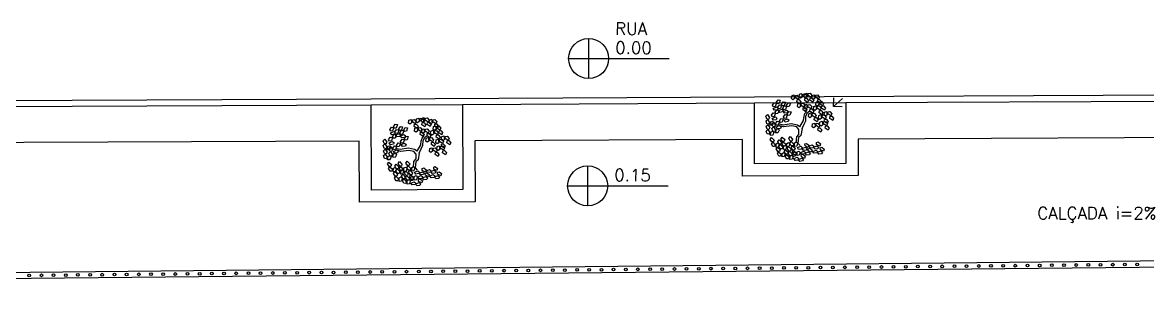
# Model space of a CAD drawing. Header units: millimetres. Extents: x -8 to 5830, y -596 to 3598.
# Drawn here: x 1664.37 to 1682.85, y 2534.99 to 2539.36 of the extents above; entities that cross this region are included whole.
import ezdxf

# ---------------------------------------------------------------- set-up
doc = ezdxf.new("R2010")
doc.units = ezdxf.units.MM
doc.linetypes.add('CONTINU', pattern=[0])
doc.linetypes.add('HIDDEN', pattern=[9.525, 6.35, -3.175])
doc.layers.get('0').update_dxf_attribs({"color": 9})
doc.styles.add('80X50', font='romans.shx')

# ---------------------------------------------------------------- blocks, each defined once
blk = doc.blocks.new('L', base_point=(1.368, 0.591))
at = {"color": 8, "lineweight": -2}
for p, q in [((1.275, 0.567), (1.306, 0.592)), ((1.281, 0.65), (1.312, 0.675)), ((1.294, 0.6), (1.281, 0.65)), ((1.322, 0.591), (1.294, 0.6)), ((1.306, 0.592), (1.336, 0.538)), ((1.312, 0.675), (1.342, 0.621)), ((1.342, 0.621), (1.322, 0.591)), ((1.288, 0.517), (1.275, 0.567)), ((1.317, 0.508), (1.288, 0.517)), ((1.336, 0.538), (1.317, 0.508)), ((1.337, 0.489), (1.356, 0.548)), ((1.376, 0.484), (1.337, 0.489)), ((1.356, 0.548), (1.391, 0.554)), ((1.404, 0.527), (1.376, 0.484)), ((1.391, 0.554), (1.404, 0.527))]:
    blk.add_line(p, q, dxfattribs=at)
blk = doc.blocks.new('Árvore-13')
at = {"color": 8}
for p, q in [((0.405, 0.537), (0.484, 0.659)), ((0.484, 0.659), (0.572, 0.715)), ((0.502, 0.509), (0.633, 0.668)), ((0.572, 0.715), (0.607, 0.819)), ((0.633, 0.668), (0.782, 0.715)), ((-0.795, 0.302), (-0.961, 0.415)), ((-0.795, 0.406), (-0.953, 0.499)), ((-0.357, 0.349), (-0.795, 0.406)), ((-0.366, 0.227), (-0.795, 0.302)), ((-0.129, 0.105), (-0.366, 0.227)), ((-0.068, 0.19), (-0.357, 0.349)), ((-0.068, -0.036), (-0.129, 0.105)), ((0.029, 0.068), (-0.068, 0.19)), ((0.029, 0.068), (0.318, 0.331)), ((0.116, -0.055), (0.283, 0.133)), ((0.283, 0.133), (0.423, 0.284)), ((0.318, 0.331), (0.405, 0.537)), ((0.423, 0.284), (0.502, 0.509)), ((-0.296, -0.392), (-0.418, -0.693)), ((-0.199, -0.449), (-0.313, -0.74)), ((-0.147, -0.299), (-0.296, -0.392)), ((-0.05, -0.383), (-0.199, -0.449)), ((-0.068, -0.036), (-0.147, -0.299)), ((0.116, -0.055), (-0.05, -0.383)), ((-0.313, -0.74), (-0.243, -0.89))]:
    blk.add_line(p, q, dxfattribs=at)
at = {"color": 8, "xscale": 3.048, "yscale": 3.048, "zscale": 3.048}
for p, rotation in [((-0.716, 1.448), 295.0165150851705), ((0.169, 1.448), 190.1248425347958), ((-1.303, 0.884), 347.8021081598379), ((-0.926, 0.959), 295.0165150851705), ((-0.488, 1.26), 295.0165150851705), ((-0.252, 1.138), 295.0165150851705), ((0.353, 0.95), 190.1248425347958), ((0.581, 1.401), 190.1248425347958), ((0.852, 1.344), 190.1248425347958), ((1.211, 1.147), 190.1248425347958), ((-1.443, 0.368), 347.8021081598379), ((-1.128, 0.415), 347.8021081598379), ((-0.848, 0.462), 295.0165150851705), ((-0.348, 0.687), 295.0165150851705), ((0.677, 0.781), 190.1248425347958), ((0.765, 0.274), 190.1248425347958), ((1.124, 0.565), 190.1248425347958), ((1.317, 0.753), 190.1248425347958), ((0.8, -0.299), 190.1248425347958), ((1.203, -0.317), 190.1248425347958), ((1.246, 0.039), 190.1248425347958), ((1.579, 0.114), 190.1248425347958), ((-0.103, -0.899), 66.16076666471405), ((-0.015, -1.19), 66.16076666471405), ((0.502, -1.003), 66.16076666471405), ((0.616, -1.322), 66.16076666471405), ((-0.453, -1.397), 66.16076666471405)]:
    blk.add_blockref('L', p, dxfattribs=dict(at, rotation=rotation))
for p in [(-1.391, -0.308), (-1.049, -0.533), (-0.848, -0.449), (-0.445, -0.543), (-1.233, -0.881), (-0.874, -1.134), (-0.672, -1.021), (-0.453, -1.04)]:
    blk.add_blockref('L', p, dxfattribs=at)
blk = doc.blocks.new('_Open90')
at = {"color": 0, "linetype": 'ByBlock', "lineweight": -2}
for p, q in [((0, 0), (-1, 0)), ((-0.5, 0.5), (0, 0)), ((0, 0), (-0.5, -0.5))]:
    blk.add_line(p, q, dxfattribs=at)

msp = doc.modelspace()

# ---------------------------------------------------------------- linework, layer by layer
at = {"color": 8, "linetype": 'CONTINU', "lineweight": -2}
for p, q in [((1673.667, 2539.096), (1673.667, 2538.438)), ((1673.338, 2538.767), (1674.992, 2538.767)), ((1659.347, 2538.056), (1670.094, 2538.107)), ((1670.094, 2538.107), (1676.39, 2538.136)), ((1671.594, 2538.014), (1676.391, 2538.036)), ((1671.595, 2538.013), (1676.391, 2538.036)), ((1676.39, 2538.136), (1684.858, 2538.176)), ((1677.89, 2538.044), (1684.858, 2538.076)), ((1677.891, 2538.043), (1684.858, 2538.076)), ((1659.348, 2537.956), (1670.095, 2538.007)), ((1673.651, 2537.003), (1673.651, 2536.346)), ((1673.322, 2536.674), (1674.976, 2536.674))]:
    msp.add_line(p, q, dxfattribs=at)
for p, q in [((1732.068, 2535.925), (1647.856, 2535.087)), ((1693.983, 2535.446), (1647.899, 2534.987))]:
    msp.add_line(p, q)
for points in [[(1677.891, 2538.044), (1677.894, 2537.043), (1676.394, 2537.036), (1676.391, 2538.036), (1677.891, 2538.044)], [(1671.595, 2538.014), (1671.6, 2536.613), (1670.1, 2536.606), (1670.095, 2538.007), (1671.595, 2538.014)], [(1693.458, 2537.511), (1693.457, 2536.91), (1691.857, 2536.909), (1691.858, 2537.508), (1686.26, 2537.482), (1686.262, 2536.882), (1684.662, 2536.875), (1684.66, 2537.475), (1678.093, 2537.444), (1678.095, 2536.844), (1676.195, 2536.835), (1676.193, 2537.435), (1671.8, 2537.414), (1671.801, 2536.414), (1669.901, 2536.405), (1669.899, 2537.406), (1657.5, 2537.357), (1657.502, 2536.748), (1655.902, 2536.74), (1655.9, 2537.335), (1652.674, 2537.325), (1652.681, 2536.849)]]:
    msp.add_lwpolyline(points, dxfattribs=at)
for centre in [(1673.667, 2538.767), (1673.651, 2536.674)]:
    msp.add_circle(centre, 0.329, dxfattribs=at)
for centre in [(1666.677, 2535.224), (1666.877, 2535.226), (1667.077, 2535.228), (1667.277, 2535.23), (1667.477, 2535.232), (1667.677, 2535.234), (1667.877, 2535.236), (1668.077, 2535.238), (1668.277, 2535.24), (1668.477, 2535.242), (1668.677, 2535.244), (1668.877, 2535.246), (1669.077, 2535.248), (1669.277, 2535.25), (1669.477, 2535.252), (1669.677, 2535.254), (1669.877, 2535.256), (1670.077, 2535.258), (1670.277, 2535.26), (1670.477, 2535.262), (1670.677, 2535.264), (1670.877, 2535.266), (1671.077, 2535.268), (1671.277, 2535.27), (1671.477, 2535.272), (1671.677, 2535.274), (1671.877, 2535.276), (1672.077, 2535.278), (1672.277, 2535.28), (1672.477, 2535.282), (1672.677, 2535.284), (1672.877, 2535.286), (1673.077, 2535.288), (1673.277, 2535.29), (1673.477, 2535.292), (1673.677, 2535.294), (1673.877, 2535.296), (1674.077, 2535.298), (1674.277, 2535.3), (1674.477, 2535.302), (1674.677, 2535.304), (1674.877, 2535.306), (1675.077, 2535.308), (1675.277, 2535.31), (1675.477, 2535.311), (1675.677, 2535.313), (1675.877, 2535.315), (1676.077, 2535.317), (1676.277, 2535.319), (1676.477, 2535.321), (1676.677, 2535.323), (1676.877, 2535.325), (1677.077, 2535.327), (1677.277, 2535.329), (1677.477, 2535.331), (1677.677, 2535.333), (1677.877, 2535.335), (1678.077, 2535.337), (1678.277, 2535.339), (1678.477, 2535.341), (1678.677, 2535.343), (1678.877, 2535.345), (1679.077, 2535.347), (1679.277, 2535.349), (1679.477, 2535.351), (1679.677, 2535.353), (1679.877, 2535.355), (1680.077, 2535.357), (1680.277, 2535.359), (1680.477, 2535.361), (1680.677, 2535.363), (1680.877, 2535.365), (1681.077, 2535.367), (1681.277, 2535.369), (1681.477, 2535.371), (1681.677, 2535.373), (1681.877, 2535.375), (1682.077, 2535.377), (1682.277, 2535.379), (1682.477, 2535.381), (1682.677, 2535.383), (1664.477, 2535.202), (1664.677, 2535.204), (1664.877, 2535.206), (1665.077, 2535.208), (1665.277, 2535.21), (1665.477, 2535.212), (1665.677, 2535.214), (1665.877, 2535.216), (1666.077, 2535.218), (1666.277, 2535.22), (1666.477, 2535.222)]:
    msp.add_circle(centre, 0.0225)

# ---------------------------------------------------------------- block references
at = {"color": 8, "linetype": 'HIDDEN', "xscale": 0.3107660917594163, "yscale": 0.3107660917594163, "zscale": 0.3107660917594163, "rotation": 16.63621055087309}
for p in [(1677.134, 2537.623), (1670.845, 2537.22)]:
    msp.add_blockref('Árvore-13', p, dxfattribs=at)
at = {"color": 8, "xscale": 0.2, "yscale": 0.2, "zscale": 0.2, "rotation": 221.9160010124855}
msp.add_blockref('_Open90', (1677.689, 2537.979), dxfattribs=at)

# ---------------------------------------------------------------- texts
at = {"color": 8, "style": '80X50'}
for s, p in [('RUA', (1674.104, 2539.159)), ('0.00', (1674.104, 2538.845)), ('0.15', (1674.088, 2536.752))]:
    msp.add_text(s, height=0.2, rotation=359.7175, dxfattribs=at).set_placement(p)
msp.add_text('CALÇADA i=2%%%', height=0.2, dxfattribs=at).set_placement((1681.039, 2536.126))

doc.saveas('drawing.dxf')
